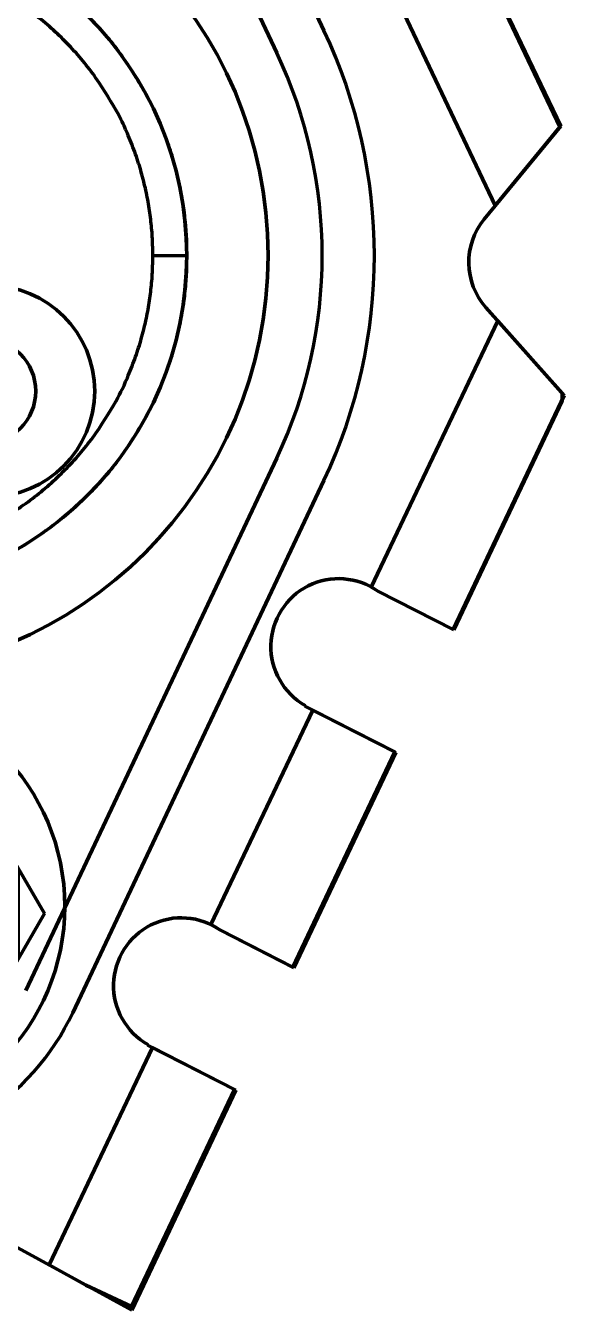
# Model space of a CAD drawing. Header units: inches. Extents: x -0.4 to 8, y -0.5 to 10.5.
# Drawn here: x 3.331 to 3.729, y 1.022 to 1.97 of the extents above; entities that cross this region are included whole.
import ezdxf

# ---------------------------------------------------------------- set-up
doc = ezdxf.new("R2010")
doc.units = ezdxf.units.IN
doc.header["$LTSCALE"] = 0.504853
doc.header["$MEASUREMENT"] = 0
for name, color, linetype in [('1', 7, 'Continuous'), ('105', 7, 'Continuous'), ('2', 7, 'Continuous'), ('80', 7, 'Continuous')]:
    doc.layers.add(name, color=color, linetype=linetype)

# ---------------------------------------------------------------- blocks, each defined once
blk = doc.blocks.new('H8')
at = {"layer": '1', "color": 2, "linetype": 'Continuous', "lineweight": 211}
for p, q in [((0.066372, 0.510832, -0.062), (0.008128, 0.477204, -0.062)), ((0.008128, 0.477204, -0.062), (0.066372, 0.510832, -0.062)), ((0.027543, 0.510832, -0.073209), (0.008128, 0.477204, -0.062)), ((0.008128, 0.477204, -0.062), (0.027543, 0.510832, -0.073209)), ((0.008128, 0.477204, -0.219), (0.027543, 0.510832, -0.207791)), ((0.008128, 0.477204, -0.219), (0.027543, 0.510832, -0.207791)), ((0.066372, 0.510832, -0.219), (0.008128, 0.477204, -0.219)), ((0.008128, 0.477204, -0.219), (0.066372, 0.510832, -0.219)), ((0.027543, 0.510832, -0.073209), (0.066372, 0.510832, -0.062)), ((0.066372, 0.510832, -0.062), (0.027543, 0.510832, -0.073209)), ((0.027543, 0.510832, -0.207791), (0.027543, 0.510832, -0.073209)), ((0.027543, 0.510832, -0.073209), (0.027543, 0.510832, -0.207791)), ((0.027543, 0.510832, -0.207791), (0.066372, 0.510832, -0.219)), ((0.027543, 0.510832, -0.207791), (0.066372, 0.510832, -0.219)), ((0.066372, 0.510832, -0.219), (0.133628, 0.510832, -0.219)), ((0.133628, 0.510832, -0.062), (0.066372, 0.510832, -0.062)), ((0.066372, 0.510832, -0.062), (0.133628, 0.510832, -0.062)), ((0.066372, 0.510832, -0.219), (0.133628, 0.510832, -0.219)), ((0.191872, 0.477204, -0.062), (0.133628, 0.510832, -0.062)), ((0.133628, 0.510832, -0.062), (0.191872, 0.477204, -0.062)), ((0.133628, 0.510832, -0.219), (0.191872, 0.477204, -0.219)), ((0.133628, 0.510832, -0.062), (0.172457, 0.510832, -0.073209)), ((0.172457, 0.510832, -0.073209), (0.133628, 0.510832, -0.062)), ((0.133628, 0.510832, -0.219), (0.172457, 0.510832, -0.207791)), ((0.191872, 0.477204, -0.219), (0.133628, 0.510832, -0.219)), ((0.133628, 0.510832, -0.219), (0.172457, 0.510832, -0.207791)), ((0.191872, 0.477204, -0.062), (0.172457, 0.510832, -0.073209)), ((0.172457, 0.510832, -0.073209), (0.191872, 0.477204, -0.062)), ((0.172457, 0.510832, -0.207791), (0.191872, 0.477204, -0.219)), ((0.172457, 0.510832, -0.207791), (0.191872, 0.477204, -0.219)), ((0.172457, 0.510832, -0.207791), (0.172457, 0.510832, -0.073209)), ((0.172457, 0.510832, -0.073209), (0.172457, 0.510832, -0.207791)), ((0.008128, 0.477204, -0.062), (-0.0255, 0.41896, -0.062)), ((-0.0255, 0.41896, -0.062), (0.008128, 0.477204, -0.062)), ((-0.0255, 0.41896, -0.219), (0.008128, 0.477204, -0.219)), ((-0.0255, 0.41896, -0.219), (0.008128, 0.477204, -0.219)), ((0.191872, 0.477204, -0.062), (0.2255, 0.41896, -0.062)), ((0.2255, 0.41896, -0.062), (0.191872, 0.477204, -0.062)), ((0.191872, 0.477204, -0.219), (0.2255, 0.41896, -0.219)), ((0.191872, 0.477204, -0.219), (0.2255, 0.41896, -0.219)), ((0.1, 0.441332, -0.073588), (0.1, 0.453332, -0.062)), ((0.1, 0.441332, -0.208295), (0.1, 0.452417, -0.219)), ((0.1, 0.441332, -0.208295), (0.1, 0.441332, -0.073588)), ((-0.0255, 0.41896, -0.062), (-0.044915, 0.385332, -0.073209)), ((-0.044915, 0.385332, -0.073209), (-0.0255, 0.41896, -0.062)), ((-0.044915, 0.385332, -0.207791), (-0.0255, 0.41896, -0.219)), ((-0.044915, 0.385332, -0.207791), (-0.0255, 0.41896, -0.219)), ((-0.0255, 0.41896, -0.062), (-0.0255, 0.351704, -0.062)), ((-0.0255, 0.351704, -0.062), (-0.0255, 0.41896, -0.062)), ((-0.0255, 0.351704, -0.219), (-0.0255, 0.41896, -0.219)), ((-0.0255, 0.41896, -0.219), (-0.0255, 0.351704, -0.219)), ((0.2255, 0.41896, -0.062), (0.2255, 0.351704, -0.062)), ((0.2255, 0.351704, -0.062), (0.2255, 0.41896, -0.062)), ((0.244915, 0.385332, -0.073209), (0.2255, 0.41896, -0.062)), ((0.2255, 0.41896, -0.062), (0.244915, 0.385332, -0.073209)), ((0.2255, 0.41896, -0.219), (0.244915, 0.385332, -0.207791)), ((0.2255, 0.41896, -0.219), (0.2255, 0.351704, -0.219)), ((0.2255, 0.351704, -0.219), (0.2255, 0.41896, -0.219)), ((0.2255, 0.41896, -0.219), (0.244915, 0.385332, -0.207791)), ((-0.044915, 0.385332, -0.073209), (-0.0255, 0.351704, -0.062)), ((-0.0255, 0.351704, -0.062), (-0.044915, 0.385332, -0.073209)), ((-0.044915, 0.385332, -0.073209), (-0.044915, 0.385332, -0.207791)), ((-0.044915, 0.385332, -0.207791), (-0.044915, 0.385332, -0.073209)), ((-0.0255, 0.351704, -0.219), (-0.044915, 0.385332, -0.207791)), ((-0.0255, 0.351704, -0.219), (-0.044915, 0.385332, -0.207791)), ((0.044, 0.385332, -0.073588), (0.032, 0.385332, -0.062)), ((0.044, 0.385332, -0.208295), (0.032915, 0.385332, -0.219)), ((0.044, 0.385332, -0.208295), (0.044, 0.385332, -0.073588)), ((0.168, 0.385332, -0.062), (0.156, 0.385332, -0.073588)), ((0.156, 0.385332, -0.073588), (0.156, 0.385332, -0.208295)), ((0.167085, 0.385332, -0.219), (0.156, 0.385332, -0.208295)), ((0.244915, 0.385332, -0.073209), (0.2255, 0.351704, -0.062)), ((0.2255, 0.351704, -0.062), (0.244915, 0.385332, -0.073209)), ((0.244915, 0.385332, -0.207791), (0.2255, 0.351704, -0.219)), ((0.244915, 0.385332, -0.207791), (0.2255, 0.351704, -0.219)), ((0.244915, 0.385332, -0.207791), (0.244915, 0.385332, -0.073209)), ((0.244915, 0.385332, -0.073209), (0.244915, 0.385332, -0.207791)), ((0.008128, 0.29346, -0.062), (-0.0255, 0.351704, -0.062)), ((-0.0255, 0.351704, -0.062), (0.008128, 0.29346, -0.062)), ((0.008128, 0.29346, -0.219), (-0.0255, 0.351704, -0.219)), ((0.008128, 0.29346, -0.219), (-0.0255, 0.351704, -0.219)), ((0.191872, 0.29346, -0.062), (0.2255, 0.351704, -0.062)), ((0.2255, 0.351704, -0.062), (0.191872, 0.29346, -0.062)), ((0.2255, 0.351704, -0.219), (0.191872, 0.29346, -0.219)), ((0.2255, 0.351704, -0.219), (0.191872, 0.29346, -0.219)), ((0.1, 0.329332, -0.073588), (0.1, 0.317332, -0.062)), ((0.1, 0.329332, -0.208295), (0.1, 0.329332, -0.073588)), ((0.1, 0.329332, -0.208295), (0.1, 0.318247, -0.219)), ((0.066372, 0.259832, -0.062), (0.008128, 0.29346, -0.062)), ((0.008128, 0.29346, -0.062), (0.066372, 0.259832, -0.062)), ((0.008128, 0.29346, -0.062), (0.027543, 0.259832, -0.073209)), ((0.027543, 0.259832, -0.073209), (0.008128, 0.29346, -0.062)), ((0.027543, 0.259832, -0.207791), (0.008128, 0.29346, -0.219)), ((0.027543, 0.259832, -0.207791), (0.008128, 0.29346, -0.219)), ((0.066372, 0.259832, -0.219), (0.008128, 0.29346, -0.219)), ((0.008128, 0.29346, -0.219), (0.066372, 0.259832, -0.219)), ((0.191872, 0.29346, -0.062), (0.133628, 0.259832, -0.062)), ((0.133628, 0.259832, -0.062), (0.191872, 0.29346, -0.062)), ((0.133628, 0.259832, -0.219), (0.191872, 0.29346, -0.219)), ((0.191872, 0.29346, -0.219), (0.133628, 0.259832, -0.219)), ((0.191872, 0.29346, -0.062), (0.172457, 0.259832, -0.073209)), ((0.172457, 0.259832, -0.073209), (0.191872, 0.29346, -0.062)), ((0.191872, 0.29346, -0.219), (0.172457, 0.259832, -0.207791)), ((0.191872, 0.29346, -0.219), (0.172457, 0.259832, -0.207791)), ((0.066372, 0.259832, -0.062), (0.027543, 0.259832, -0.073209)), ((0.027543, 0.259832, -0.073209), (0.066372, 0.259832, -0.062)), ((0.027543, 0.259832, -0.207791), (0.027543, 0.259832, -0.073209)), ((0.027543, 0.259832, -0.073209), (0.027543, 0.259832, -0.207791)), ((0.066372, 0.259832, -0.219), (0.027543, 0.259832, -0.207791)), ((0.066372, 0.259832, -0.219), (0.027543, 0.259832, -0.207791)), ((0.133628, 0.259832, -0.062), (0.066372, 0.259832, -0.062)), ((0.066372, 0.259832, -0.062), (0.133628, 0.259832, -0.062)), ((0.133628, 0.259832, -0.219), (0.066372, 0.259832, -0.219)), ((0.133628, 0.259832, -0.219), (0.066372, 0.259832, -0.219)), ((0.133628, 0.259832, -0.062), (0.172457, 0.259832, -0.073209)), ((0.172457, 0.259832, -0.073209), (0.133628, 0.259832, -0.062)), ((0.172457, 0.259832, -0.207791), (0.133628, 0.259832, -0.219)), ((0.172457, 0.259832, -0.207791), (0.133628, 0.259832, -0.219)), ((0.172457, 0.259832, -0.073209), (0.172457, 0.259832, -0.207791)), ((0.172457, 0.259832, -0.207791), (0.172457, 0.259832, -0.073209))]:
    blk.add_line(p, q, dxfattribs=at)
for centre, radius in [((0.1, 0.385332, -0.062), 0.068), ((0.1, 0.385332, -0.062), 0.068), ((0.1, 0.385332, -0.219), 0.067085), ((0.1, 0.385332, -0.219), 0.067085), ((0.1, 0.385332, -0.073588), 0.056)]:
    blk.add_circle(centre, radius, dxfattribs=at)
at = {"layer": '1', "color": 2, "linetype": 'Continuous', "lineweight": 211, "extrusion": (0, 0, -1)}
for centre in [(-0.1, 0.385332, 0.073588), (-0.1, 0.385332, 0.208295), (-0.1, 0.385332, 0.208295)]:
    blk.add_circle(centre, 0.056, dxfattribs=at)
blk = doc.blocks.new('H36')
at = {"color": 1, "linetype": 'Continuous', "lineweight": 211}
for p, q in [((0.1, 0.54, 0.1455), (0.1, 0.54, 0.2085)), ((0.1, 0.4495, 0.15142), (0.1, 0.5, 0.2085)), ((0.1, 0.4495, 0.1455), (0.1, 0.4495, 0.15142)), ((-0.06, 0.38, 0.2085), (-0.06, 0.38, 0.1455)), ((-0.02, 0.38, 0.2085), (0.0305, 0.38, 0.15142)), ((0.0305, 0.38, 0.15142), (0.0305, 0.38, 0.1455)), ((0.1695, 0.38, 0.15142), (0.1695, 0.38, 0.1455)), ((0.22, 0.38, 0.2085), (0.1695, 0.38, 0.15142)), ((0.26, 0.38, 0.1455), (0.26, 0.38, 0.2085)), ((0.1, 0.3105, 0.15142), (0.1, 0.3105, 0.1455)), ((0.1, 0.26, 0.2085), (0.1, 0.3105, 0.15142)), ((0.1, 0.22, 0.1455), (0.1, 0.22, 0.2085))]:
    blk.add_line(p, q, dxfattribs=at)
for centre, radius in [((0.1, 0.38, 0.2085), 0.16), ((0.1, 0.38, 0.2085), 0.12), ((0.1, 0.38, 0.2085), 0.12), ((0.1, 0.38, 0.1455), 0.0695), ((0.1, 0.38, 0.15142), 0.0695)]:
    blk.add_circle(centre, radius, dxfattribs=at)
at = {"color": 1, "linetype": 'Continuous', "lineweight": 211, "extrusion": (0, 0, -1)}
for centre, radius in [((-0.1, 0.38, -0.1455), 0.16), ((-0.1, 0.38, -0.1455), 0.16), ((-0.1, 0.38, -0.2085), 0.16), ((-0.1, 0.38, -0.1455), 0.0695), ((-0.1, 0.38, -0.15142), 0.0695)]:
    blk.add_circle(centre, radius, dxfattribs=at)
at = {"layer": '2', "color": 1, "linetype": 'Continuous', "lineweight": 211}
blk.add_line((0.1, 0.38, 0.17339), (0, 0.28, 0.27339), dxfattribs=at)
blk.add_point((0.1, 0.38, 0.17339), dxfattribs=at)
blk = doc.blocks.new('Q1')
at = {"color": 1, "linetype": 'Continuous', "lineweight": 211}
for p, q in [((-0.031111, 0.441927, 0.1455), (-0.216474, 0.049479, 0.1455)), ((-0.216474, 0.049479, 0.0705), (-0.031111, 0.441927, 0.0705)), ((-0.216474, 0.049479, 0.0705), (-0.031111, 0.441927, 0.0705)), ((-0.216474, 0.049479, 0.0705), (-0.031111, 0.441927, 0.0705)), ((-0.031111, 0.441927, 0.1455), (-0.216474, 0.049479, 0.1455)), ((-0.031111, 0.441927, 0.1455), (-0.216474, 0.049479, 0.1455)), ((-0.031111, 0.441927, 0.0705), (-0.031111, 0.441927, 0.1455)), ((-0.031111, 0.441927, 0.0705), (-0.031111, 0.441927, 0.1455)), ((-0.031111, 0.441927, 0.0705), (-0.031111, 0.441927, 0.1455)), ((-0.216474, 0.049479, 0.0705), (-0.216474, 0.049479, 0.1455)), ((-0.216474, 0.049479, 0.0705), (-0.216474, 0.049479, 0.1455)), ((-0.216474, 0.049479, 0.0705), (-0.216474, 0.049479, 0.1455)), ((-0.21, -0.1, 0.1955), (-0.21, -0.1, 0.1455)), ((-0.15, -0.1, 0.3855), (-0.15, -0.1, 0.1955)), ((-0.216474, -0.249479, 0.0705), (-0.216474, -0.249479, 0.1455)), ((-0.216474, -0.249479, 0.0705), (-0.216474, -0.249479, 0.1455)), ((-0.216474, -0.249479, 0.0705), (-0.216474, -0.249479, 0.1455)), ((-0.031111, -0.641927, 0.0705), (-0.216474, -0.249479, 0.0705)), ((-0.216474, -0.249479, 0.1455), (-0.031111, -0.641927, 0.1455)), ((-0.216474, -0.249479, 0.1455), (-0.031111, -0.641927, 0.1455)), ((-0.031111, -0.641927, 0.0705), (-0.216474, -0.249479, 0.0705)), ((-0.216474, -0.249479, 0.1455), (-0.031111, -0.641927, 0.1455)), ((-0.031111, -0.641927, 0.0705), (-0.216474, -0.249479, 0.0705))]:
    blk.add_line(p, q, dxfattribs=at)
at = {"color": 1, "linetype": 'Continuous', "lineweight": 211, "extrusion": (0, 0, -1)}
for centre, radius in [((-0.1, -0.1, -0.1455), 0.31), ((-0.1, -0.1, -0.1455), 0.31), ((-0.1, -0.1, -0.1955), 0.31), ((-0.1, -0.1, -0.1955), 0.25), ((-0.1, -0.1, -0.1955), 0.25)]:
    blk.add_circle(centre, radius, dxfattribs=at)
at = {"color": 1, "linetype": 'Continuous', "lineweight": 211}
for centre, radius in [((0.1, -0.1, 0.1955), 0.31), ((0.1, -0.1, 0.3855), 0.25)]:
    blk.add_circle(centre, radius, dxfattribs=at)
for centre, start, end in [((0.1, -0.1, 0.1455), 154.717407, 205.282619), ((0.1, -0.1, 0.1455), 154.717407, 205.282619), ((0.1, -0.1, 0.0705), 154.71738, 205.282593), ((0.1, -0.1, 0.0705), 154.71738, 205.282593), ((0.1, -0.1, 0.0705), 154.71738, 205.282593), ((0.1, -0.1, 0.1455), 154.717407, 205.282619)]:
    blk.add_arc(centre, 0.35, start, end, dxfattribs=at)
for points in [[(-0.15, -0.1, 0.3855), (-0.15, -0.244338, 0.3855), (0.1, -0.388675, 0.3855), (0.225, -0.316506, 0.3855), (0.35, -0.244338, 0.3855), (0.35, 0.044338, 0.3855), (0.225, 0.116506, 0.3855), (0.1, 0.188675, 0.3855), (-0.15, 0.044338, 0.3855), (-0.15, -0.1, 0.3855)], [(-0.125, -0.1, 0.4105), (-0.125, 0.029904, 0.4105), (0.1, 0.159808, 0.4105), (0.2125, 0.094856, 0.4105), (0.325, 0.029904, 0.4105), (0.325, -0.229904, 0.4105), (0.2125, -0.294856, 0.4105), (0.1, -0.359808, 0.4105), (-0.125, -0.229904, 0.4105), (-0.125, -0.1, 0.4105)], [(-0.125, -0.1, 0.4105), (-0.125, 0.029904, 0.4105), (0.1, 0.159808, 0.4105), (0.2125, 0.094856, 0.4105), (0.325, 0.029904, 0.4105), (0.325, -0.229904, 0.4105), (0.2125, -0.294856, 0.4105), (0.1, -0.359808, 0.4105), (-0.125, -0.229904, 0.4105), (-0.125, -0.1, 0.4105)]]:
    blk.add_rational_spline(points, [1, 0.75, 0.75, 1, 0.75, 0.75, 1, 0.75, 0.75, 1], degree=2, knots=[0, 0, 0, 0.1666667, 0.3333333, 0.3333333, 0.5, 0.6666667, 0.6666667, 0.8333333, 1, 1, 1], dxfattribs=at)
blk.add_rational_spline([(-0.125, -0.1, 0.4105), (-0.15, -0.1, 0.4105), (-0.15, -0.1, 0.3855)], [1, 0.707107017428, 1], degree=2, dxfattribs=at)
blk = doc.blocks.new('33295')
at = {"color": 1, "linetype": 'Continuous', "lineweight": 211}
for p, q in [((-0.186356, 0.515594, 0.068), (-0.10957, 0.677747, 0.068)), ((-0.10957, 0.677747), (-0.186356, 0.515594)), ((-0.10957, 0.677747), (-0.186356, 0.515594)), ((-0.186356, 0.515594, 0.068), (-0.10957, 0.677747, 0.068)), ((-0.109111, 0.675131, 0.52), (-0.18526, 0.515036, 0.52)), ((-0.18526, 0.515036, 0.068202), (-0.109111, 0.675131, 0.068202)), ((-0.109111, 0.675131, 0.068202), (-0.18526, 0.515036, 0.068202)), ((-0.18526, 0.515036, 0.52), (-0.109111, 0.675131, 0.52)), ((-0.10957, 0.677747), (-0.10957, 0.677747, 0.068)), ((-0.10957, 0.677747, 0.068), (-0.10957, 0.677747)), ((-0.075632, 0.659206, 0.52), (-0.109111, 0.675131, 0.52)), ((-0.109111, 0.675131, 0.52), (-0.075632, 0.659206, 0.52)), ((-0.109111, 0.675131, 0.52), (-0.109111, 0.675131, 0.068202)), ((-0.109111, 0.675131, 0.068202), (-0.109111, 0.675131, 0.52)), ((-0.075632, 0.659206, 0.068202), (-0.109111, 0.675131, 0.068202)), ((-0.109111, 0.675131, 0.068202), (-0.075632, 0.659206, 0.068202)), ((-0.075632, 0.659206, 0.52), (-0.048449, 0.644356, 0.52)), ((-0.075632, 0.659206, 0.068202), (-0.075632, 0.659206, 0.52)), ((-0.075632, 0.659206, 0.52), (-0.048449, 0.644356, 0.52)), ((-0.075632, 0.659206, 0.068202), (-0.075632, 0.659206, 0.52)), ((-0.048449, 0.644356, 0.068202), (-0.075632, 0.659206, 0.068202)), ((-0.048449, 0.644356, 0.068202), (-0.075632, 0.659206, 0.068202)), ((-0.048449, 0.644356, 0.52), (-0.124658, 0.484134, 0.52)), ((-0.124658, 0.484134, 0.52), (-0.048449, 0.644356, 0.52)), ((-0.124658, 0.484134, 0.068202), (-0.048449, 0.644356, 0.068202)), ((-0.048449, 0.644356, 0.068202), (-0.124658, 0.484134, 0.068202)), ((-0.048449, 0.644356, 0.52), (-0.048449, 0.644356, 0.068202)), ((-0.048449, 0.644356, 0.52), (-0.048449, 0.644356, 0.068202)), ((-0.186356, 0.515594), (-0.121111, 0.482325)), ((-0.121111, 0.482325, 0.068), (-0.186356, 0.515594, 0.068)), ((-0.121111, 0.482325, 0.068), (-0.186356, 0.515594, 0.068)), ((-0.186356, 0.515594, 0.068), (-0.186356, 0.515594)), ((-0.186356, 0.515594), (-0.121111, 0.482325)), ((-0.186356, 0.515594), (-0.186356, 0.515594, 0.068)), ((-0.124658, 0.484134, 0.52), (-0.18526, 0.515036, 0.52)), ((-0.18526, 0.515036, 0.52), (-0.18526, 0.515036, 0.068202)), ((-0.124658, 0.484134, 0.52), (-0.18526, 0.515036, 0.52)), ((-0.18526, 0.515036, 0.52), (-0.18526, 0.515036, 0.068202)), ((-0.18526, 0.515036, 0.068202), (-0.124658, 0.484134, 0.068202)), ((-0.18526, 0.515036, 0.068202), (-0.124658, 0.484134, 0.068202)), ((-0.124658, 0.484134, 0.068202), (-0.124658, 0.484134, 0.52)), ((-0.124658, 0.484134, 0.068202), (-0.124658, 0.484134, 0.52)), ((-0.121111, 0.482325), (-0.121363, 0.481899)), ((-0.121363, 0.481899, 0.068), (-0.121111, 0.482325, 0.068)), ((-0.121363, 0.481899, 0.068), (-0.121111, 0.482325, 0.068)), ((-0.121111, 0.482325), (-0.121363, 0.481899)), ((-0.121363, 0.481899, 0.068), (-0.121363, 0.481899)), ((-0.121363, 0.481899), (-0.121363, 0.481899, 0.068)), ((-0.121111, 0.482325, 0.068), (-0.121111, 0.482325)), ((-0.121111, 0.482325), (-0.121111, 0.482325, 0.068)), ((-0.105293, 0.467428, 0.068), (-0.105293, 0.467428)), ((-0.22914, 0.425248), (-0.304342, 0.26644)), ((-0.22914, 0.425248), (-0.304342, 0.26644)), ((-0.304342, 0.26644, 0.068), (-0.22914, 0.425248, 0.068)), ((-0.304342, 0.26644, 0.068), (-0.22914, 0.425248, 0.068)), ((-0.228197, 0.424767, 0.52), (-0.303668, 0.266096, 0.52)), ((-0.303668, 0.266096, 0.52), (-0.228197, 0.424767, 0.52)), ((-0.228197, 0.424767, 0.068202), (-0.303668, 0.266096, 0.068202)), ((-0.303668, 0.266096, 0.068202), (-0.228197, 0.424767, 0.068202)), ((-0.174904, 0.397592), (-0.22914, 0.425248)), ((-0.22914, 0.425248, 0.068), (-0.174904, 0.397592, 0.068)), ((-0.22914, 0.425248, 0.068), (-0.174904, 0.397592, 0.068)), ((-0.22914, 0.425248, 0.068), (-0.22914, 0.425248)), ((-0.174904, 0.397592), (-0.22914, 0.425248)), ((-0.22914, 0.425248), (-0.22914, 0.425248, 0.068)), ((-0.228197, 0.424767, 0.068202), (-0.228197, 0.424767, 0.52)), ((-0.228197, 0.424767, 0.52), (-0.174904, 0.397592, 0.52)), ((-0.228197, 0.424767, 0.068202), (-0.228197, 0.424767, 0.52)), ((-0.228197, 0.424767, 0.52), (-0.174904, 0.397592, 0.52)), ((-0.174904, 0.397592, 0.068202), (-0.228197, 0.424767, 0.068202)), ((-0.174904, 0.397592, 0.068202), (-0.228197, 0.424767, 0.068202)), ((-0.167816, 0.3934, 0.52), (-0.243066, 0.235194, 0.52)), ((-0.243066, 0.235194, 0.52), (-0.167816, 0.3934, 0.52)), ((-0.167816, 0.3934, 0.068202), (-0.243066, 0.235194, 0.068202)), ((-0.243066, 0.235194, 0.068202), (-0.167816, 0.3934, 0.068202)), ((-0.174904, 0.397592, 0.52), (-0.174904, 0.397592, 0.068202)), ((-0.174904, 0.397592, 0.068202), (-0.174904, 0.397592, 0.52)), ((-0.174904, 0.397592), (-0.174904, 0.397592, 0.068)), ((-0.174904, 0.397592, 0.068), (-0.174904, 0.397592)), ((-0.167816, 0.3934, 0.52), (-0.167816, 0.3934, 0.068202)), ((-0.167816, 0.3934, 0.52), (-0.167816, 0.3934, 0.068202)), ((-0.116954, 0.397686, 0.068), (-0.116954, 0.397686)), ((-0.304342, 0.26644), (-0.237231, 0.232219)), ((-0.237231, 0.232219, 0.068), (-0.304342, 0.26644, 0.068)), ((-0.237231, 0.232219, 0.068), (-0.304342, 0.26644, 0.068)), ((-0.304342, 0.26644), (-0.304342, 0.26644, 0.068)), ((-0.304342, 0.26644), (-0.237231, 0.232219)), ((-0.304342, 0.26644, 0.068), (-0.304342, 0.26644)), ((-0.243066, 0.235194, 0.52), (-0.303668, 0.266096, 0.52)), ((-0.303668, 0.266096, 0.52), (-0.303668, 0.266096, 0.068202)), ((-0.243066, 0.235194, 0.52), (-0.303668, 0.266096, 0.52)), ((-0.303668, 0.266096, 0.52), (-0.303668, 0.266096, 0.068202)), ((-0.303668, 0.266096, 0.068202), (-0.243066, 0.235194, 0.068202)), ((-0.303668, 0.266096, 0.068202), (-0.243066, 0.235194, 0.068202)), ((-0.243066, 0.235194, 0.068202), (-0.243066, 0.235194, 0.52)), ((-0.243066, 0.235194, 0.068202), (-0.243066, 0.235194, 0.52)), ((-0.237231, 0.232219), (-0.237484, 0.231793)), ((-0.237484, 0.231793, 0.068), (-0.237231, 0.232219, 0.068)), ((-0.237484, 0.231793, 0.068), (-0.237231, 0.232219, 0.068)), ((-0.237231, 0.232219), (-0.237484, 0.231793)), ((-0.237484, 0.231793), (-0.237484, 0.231793, 0.068)), ((-0.237484, 0.231793, 0.068), (-0.237484, 0.231793)), ((-0.237231, 0.232219), (-0.237231, 0.232219, 0.068)), ((-0.237231, 0.232219, 0.068), (-0.237231, 0.232219)), ((-0.221414, 0.217322, 0.068), (-0.221414, 0.217322)), ((-0.428707, 0.003216, 0.52), (-0.346604, 0.175827, 0.52)), ((-0.346604, 0.175827, 0.52), (-0.428707, 0.003216, 0.52)), ((-0.346604, 0.175827, 0.068202), (-0.428707, 0.003216, 0.068202)), ((-0.428707, 0.003216, 0.068202), (-0.346604, 0.175827, 0.068202)), ((-0.347125, 0.176093), (-0.427152, 0.007098)), ((-0.347125, 0.176093), (-0.427152, 0.007098)), ((-0.427152, 0.007098, 0.068), (-0.347125, 0.176093, 0.068)), ((-0.427152, 0.007098, 0.068), (-0.347125, 0.176093, 0.068)), ((-0.291024, 0.147486), (-0.347125, 0.176093)), ((-0.347125, 0.176093, 0.068), (-0.291024, 0.147486, 0.068)), ((-0.347125, 0.176093, 0.068), (-0.291024, 0.147486, 0.068)), ((-0.347125, 0.176093, 0.068), (-0.347125, 0.176093)), ((-0.347125, 0.176093), (-0.347125, 0.176093, 0.068)), ((-0.291024, 0.147486), (-0.347125, 0.176093)), ((-0.346604, 0.175827, 0.52), (-0.291024, 0.147486, 0.52)), ((-0.346604, 0.175827, 0.068202), (-0.346604, 0.175827, 0.52)), ((-0.346604, 0.175827, 0.52), (-0.291024, 0.147486, 0.52)), ((-0.346604, 0.175827, 0.068202), (-0.346604, 0.175827, 0.52)), ((-0.291024, 0.147486, 0.068202), (-0.346604, 0.175827, 0.068202)), ((-0.291024, 0.147486, 0.068202), (-0.346604, 0.175827, 0.068202)), ((-0.286217, 0.144474, 0.52), (-0.379621, -0.051898, 0.52)), ((-0.379621, -0.051898, 0.52), (-0.286217, 0.144474, 0.52)), ((-0.286217, 0.144474, 0.068202), (-0.379621, -0.051898, 0.068202)), ((-0.379621, -0.051898, 0.068202), (-0.286217, 0.144474, 0.068202)), ((-0.291024, 0.147486, 0.52), (-0.291024, 0.147486, 0.068202)), ((-0.291024, 0.147486, 0.068202), (-0.291024, 0.147486, 0.52)), ((-0.291024, 0.147486, 0.068), (-0.291024, 0.147486)), ((-0.291024, 0.147486), (-0.291024, 0.147486, 0.068)), ((-0.286217, 0.144474, 0.52), (-0.286217, 0.144474, 0.068202)), ((-0.286217, 0.144474, 0.52), (-0.286217, 0.144474, 0.068202)), ((-0.233075, 0.14758, 0.068), (-0.233075, 0.14758)), ((-0.428707, 0.003216, 0.52), (-0.428707, 0.003216, 0.068202)), ((-0.379621, -0.051898, 0.52), (-0.428707, 0.003216, 0.52)), ((-0.428707, 0.003216, 0.52), (-0.428707, 0.003216, 0.068202)), ((-0.379621, -0.051898, 0.52), (-0.428707, 0.003216, 0.52)), ((-0.428707, 0.003216, 0.068202), (-0.379621, -0.051898, 0.068202)), ((-0.428707, 0.003216, 0.068202), (-0.379621, -0.051898, 0.068202)), ((-0.427152, 0.007098), (-0.427152, 0.001471)), ((-0.427152, 0.001471, 0.068), (-0.427152, 0.007098, 0.068)), ((-0.427152, 0.007098, 0.068), (-0.427152, 0.001471, 0.068)), ((-0.427152, 0.007098), (-0.427152, 0.007098, 0.068)), ((-0.427152, 0.007098), (-0.427152, 0.007098, 0.068)), ((-0.427152, 0.001471), (-0.427152, 0.007098)), ((-0.427152, 0.001471), (-0.370812, -0.061789)), ((-0.370812, -0.061789, 0.068), (-0.427152, 0.001471, 0.068)), ((-0.370812, -0.061789, 0.068), (-0.427152, 0.001471, 0.068)), ((-0.427152, 0.001471), (-0.370812, -0.061789)), ((-0.427152, 0.001471, 0.068), (-0.427152, 0.001471)), ((-0.427152, 0.001471, 0.068), (-0.427152, 0.001471)), ((-0.082099, 0, 0.068), (-0.082099, 0)), ((-0.379621, -0.051898, 0.068202), (-0.379621, -0.051898, 0.52)), ((-0.379621, -0.051898, 0.068202), (-0.379621, -0.051898, 0.52)), ((-0.370812, -0.061789), (-0.370812, -0.061789, 0.068)), ((-0.370812, -0.061789, 0.068), (-0.370812, -0.061789)), ((-0.36954, -0.126811), (-0.426005, -0.195439)), ((-0.36954, -0.126811), (-0.426005, -0.195439)), ((-0.426005, -0.195439, 0.068), (-0.36954, -0.126811, 0.068)), ((-0.426005, -0.195439, 0.068), (-0.36954, -0.126811, 0.068)), ((-0.36954, -0.126811, 0.068), (-0.36954, -0.126811)), ((-0.36954, -0.126811), (-0.36954, -0.126811, 0.068)), ((-0.377776, -0.13682, 0.068202), (-0.425487, -0.19481, 0.068202)), ((-0.377776, -0.13682, 0.068202), (-0.425487, -0.19481, 0.068202)), ((-0.425487, -0.19481, 0.52), (-0.377776, -0.13682, 0.52)), ((-0.425487, -0.19481, 0.52), (-0.377776, -0.13682, 0.52)), ((-0.284541, -0.332745, 0.068202), (-0.377776, -0.13682, 0.068202)), ((-0.377776, -0.13682, 0.068202), (-0.284541, -0.332745, 0.068202)), ((-0.377776, -0.13682, 0.52), (-0.377776, -0.13682, 0.068202)), ((-0.284541, -0.332745, 0.52), (-0.377776, -0.13682, 0.52)), ((-0.377776, -0.13682, 0.52), (-0.284541, -0.332745, 0.52)), ((-0.377776, -0.13682, 0.52), (-0.377776, -0.13682, 0.068202)), ((-0.426005, -0.195439, 0.068), (-0.345608, -0.363756, 0.068)), ((-0.345608, -0.363756, 0.068), (-0.426005, -0.195439, 0.068)), ((-0.345608, -0.363756), (-0.426005, -0.195439)), ((-0.426005, -0.195439), (-0.345608, -0.363756)), ((-0.426005, -0.195439), (-0.426005, -0.195439, 0.068)), ((-0.426005, -0.195439), (-0.426005, -0.195439, 0.068)), ((-0.425487, -0.19481, 0.068202), (-0.345191, -0.363546, 0.068202)), ((-0.345191, -0.363546, 0.068202), (-0.425487, -0.19481, 0.068202)), ((-0.425487, -0.19481, 0.068202), (-0.425487, -0.19481, 0.52)), ((-0.425487, -0.19481, 0.52), (-0.345191, -0.363546, 0.52)), ((-0.345191, -0.363546, 0.52), (-0.425487, -0.19481, 0.52)), ((-0.425487, -0.19481, 0.068202), (-0.425487, -0.19481, 0.52))]:
    blk.add_line(p, q, dxfattribs=at)
for points in [[(-0.10957, 0.677747, 0.068), (0.093144, 0.567005, 0.068), (0.298689, 0.677838, 0.068)], [(0.298689, 0.677838, 0), (0.093144, 0.567005, 0), (-0.10957, 0.677747, 0)], [(0.298689, 0.677838, 0), (0.093144, 0.567005, 0), (-0.10957, 0.677747, 0)], [(-0.10957, 0.677747, 0.068), (0.093144, 0.567005, 0.068), (0.298689, 0.677838, 0.068)]]:
    blk.add_polyline3d(points, dxfattribs=at)
blk.add_circle((-0.004099, 0, 0.068), 0.078, dxfattribs=at)
blk.add_circle((-0.004099, 0, 0.068), 0.078, dxfattribs=at)
at = {"color": 1, "linetype": 'Continuous', "lineweight": 211, "extrusion": (0, 1e-15, -1)}
blk.add_circle((0.004099, 0), 0.078, dxfattribs=at)
blk.add_circle((0.004099, 0), 0.078, dxfattribs=at)
for centre, start, end in [((0.145995, 0.438387), 119.51424, 305.322552), ((0.262116, 0.188282), 119.51424, 305.322552), ((0.408151, -0.095043), 138.311162, 219.446601)]:
    blk.add_arc(centre, 0.05, start, end, dxfattribs=at)
at = {"color": 1, "linetype": 'Continuous', "lineweight": 211}
for centre, start, end in [((-0.145995, 0.438387, 0.068), 234.677641, 60.485952), ((-0.145995, 0.438387, 0.068), 234.677641, 60.485952), ((-0.145995, 0.438387), 234.677448, 60.48576), ((-0.145995, 0.438387, 0.52), 234.677641, 244.124892), ((-0.145995, 0.438387, 0.52), 234.677641, 244.124892), ((-0.145995, 0.438387, 0.068202), 234.677509, 244.124761), ((-0.145995, 0.438387, 0.068202), 234.677509, 244.124761), ((-0.262116, 0.188282, 0.068), 234.677641, 60.485952), ((-0.262116, 0.188282, 0.068), 234.677641, 60.485952), ((-0.262116, 0.188282), 234.677448, 60.48576), ((-0.262116, 0.188282, 0.068202), 234.677319, 241.181767), ((-0.262116, 0.188282, 0.068202), 234.677319, 241.181767), ((-0.262116, 0.188282, 0.52), 234.677641, 241.182089), ((-0.262116, 0.188282, 0.52), 234.677641, 241.182089), ((-0.408151, -0.095043, 0.068), 320.553587, 41.689026), ((-0.408151, -0.095043, 0.068), 320.553587, 41.689026)]:
    blk.add_arc(centre, 0.05, start, end, dxfattribs=at)
at = {"color": 1, "linetype": 'Continuous', "lineweight": 211, "extrusion": (1e-15, 0, -1)}
blk.add_arc((0.408151, -0.095043), 0.05, 138.311162, 219.446601, dxfattribs=at)
blk = doc.blocks.new('H69')
at = {"color": 1, "linetype": 'Continuous', "lineweight": 211}
for p, q in [((-0.251286, 0.065922, 0.0705), (-0.065923, 0.45837, 0.0705)), ((-0.251286, 0.065922, 0.0705), (-0.065923, 0.45837, 0.0705)), ((-0.065923, 0.45837, 0.068), (-0.251286, 0.065922, 0.068)), ((-0.251286, 0.065922, 0.068), (-0.065923, 0.45837, 0.068)), ((-0.065923, 0.45837, 0.068), (-0.065923, 0.45837, 0.0705)), ((-0.065923, 0.45837, 0.0705), (-0.065923, 0.45837, 0.068)), ((-0.251286, 0.065922, 0.0705), (-0.251286, 0.065922, 0.068)), ((-0.251286, 0.065922, 0.068), (-0.251286, 0.065922, 0.0705)), ((-0.0385, 0, 0.068), (-0.0385, 0, 0.0705)), ((-0.065923, -0.65837, 0.0705), (-0.251286, -0.265922, 0.0705)), ((-0.251286, -0.265922, 0.068), (-0.251286, -0.265922, 0.0705)), ((-0.065923, -0.65837, 0.0705), (-0.251286, -0.265922, 0.0705)), ((-0.251286, -0.265922, 0.0705), (-0.251286, -0.265922, 0.068)), ((-0.251286, -0.265922, 0.068), (-0.065923, -0.65837, 0.068)), ((-0.065923, -0.65837, 0.068), (-0.251286, -0.265922, 0.068))]:
    blk.add_line(p, q, dxfattribs=at)
for centre in [(0, 0, 0.0705), (0, 0, 0.0705), (0, 0, 0.068)]:
    blk.add_circle(centre, 0.0385, dxfattribs=at)
at = {"color": 1, "linetype": 'Continuous', "lineweight": 211, "extrusion": (0, 0, -1)}
blk.add_circle((0, 0, -0.068), 0.0385, dxfattribs=at)
at = {"color": 1, "linetype": 'Continuous', "lineweight": 211}
for centre, radius, start, end in [((0.1, 0.38, 0.0705), 0.1835, 25.282665, 154.717397), ((0.1, 0.38, 0.0705), 0.1835, 25.282665, 154.717397), ((0.1, 0.38, 0.068), 0.1835, 25.282603, 154.717335), ((0.1, 0.38, 0.068), 0.1835, 25.282665, 154.717397), ((0.1, -0.1, 0.0705), 0.3885, 154.717407, 205.282603), ((0.1, -0.1, 0.0705), 0.3885, 154.717407, 205.282603), ((0.1, -0.1, 0.068), 0.3885, 154.717397, 205.282593), ((0.1, -0.1, 0.068), 0.3885, 154.717407, 205.282603)]:
    blk.add_arc(centre, radius, start, end, dxfattribs=at)

msp = doc.modelspace()

# ---------------------------------------------------------------- block references
at = {"layer": '105', "color": 8, "linetype": 'Continuous', "lineweight": 211, "rotation": 180}
msp.add_blockref('Q1', (3.3, 1.7), dxfattribs=at)
at = {"layer": '80', "color": 8, "linetype": 'Continuous', "lineweight": 211, "rotation": 180}
for name in ['33295', 'H69', 'H36', 'H8']:
    msp.add_blockref(name, (3.3, 1.7), dxfattribs=at)

doc.saveas('drawing.dxf')
